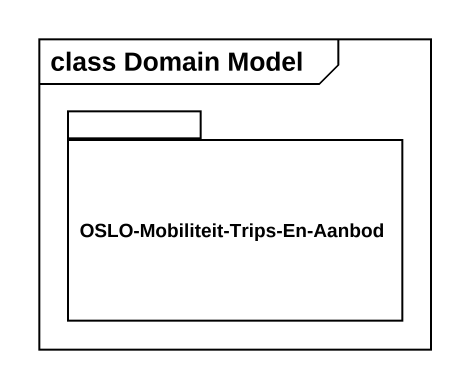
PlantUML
@startuml
mainframe class Domain Model
package "OSLO-Mobiliteit-Trips-En-Aanbod" as OSLO_Mobiliteit_Trips_En {
}
@enduml
